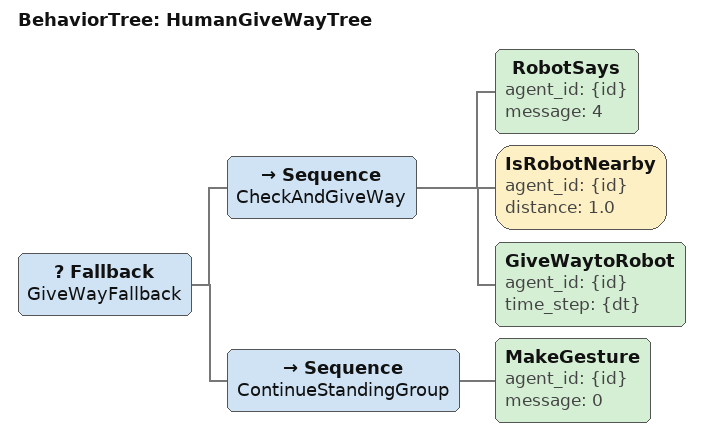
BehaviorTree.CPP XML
<root main_tree_to_execute='HumanGiveWayTree'>
	<BehaviorTree ID='HumanGiveWayTree'>
		<Fallback name='GiveWayFallback'>
			<Sequence name='CheckAndGiveWay'>
				<RobotSays agent_id='{id}' message='4'/>
				<IsRobotNearby agent_id='{id}' distance='1.0'/>
				<GiveWaytoRobot agent_id='{id}' time_step='{dt}'/>
			</Sequence>
			<Sequence name='ContinueStandingGroup'>
				<MakeGesture agent_id='{id}' message='0'/>
			</Sequence>
		</Fallback>
	</BehaviorTree>
</root>
